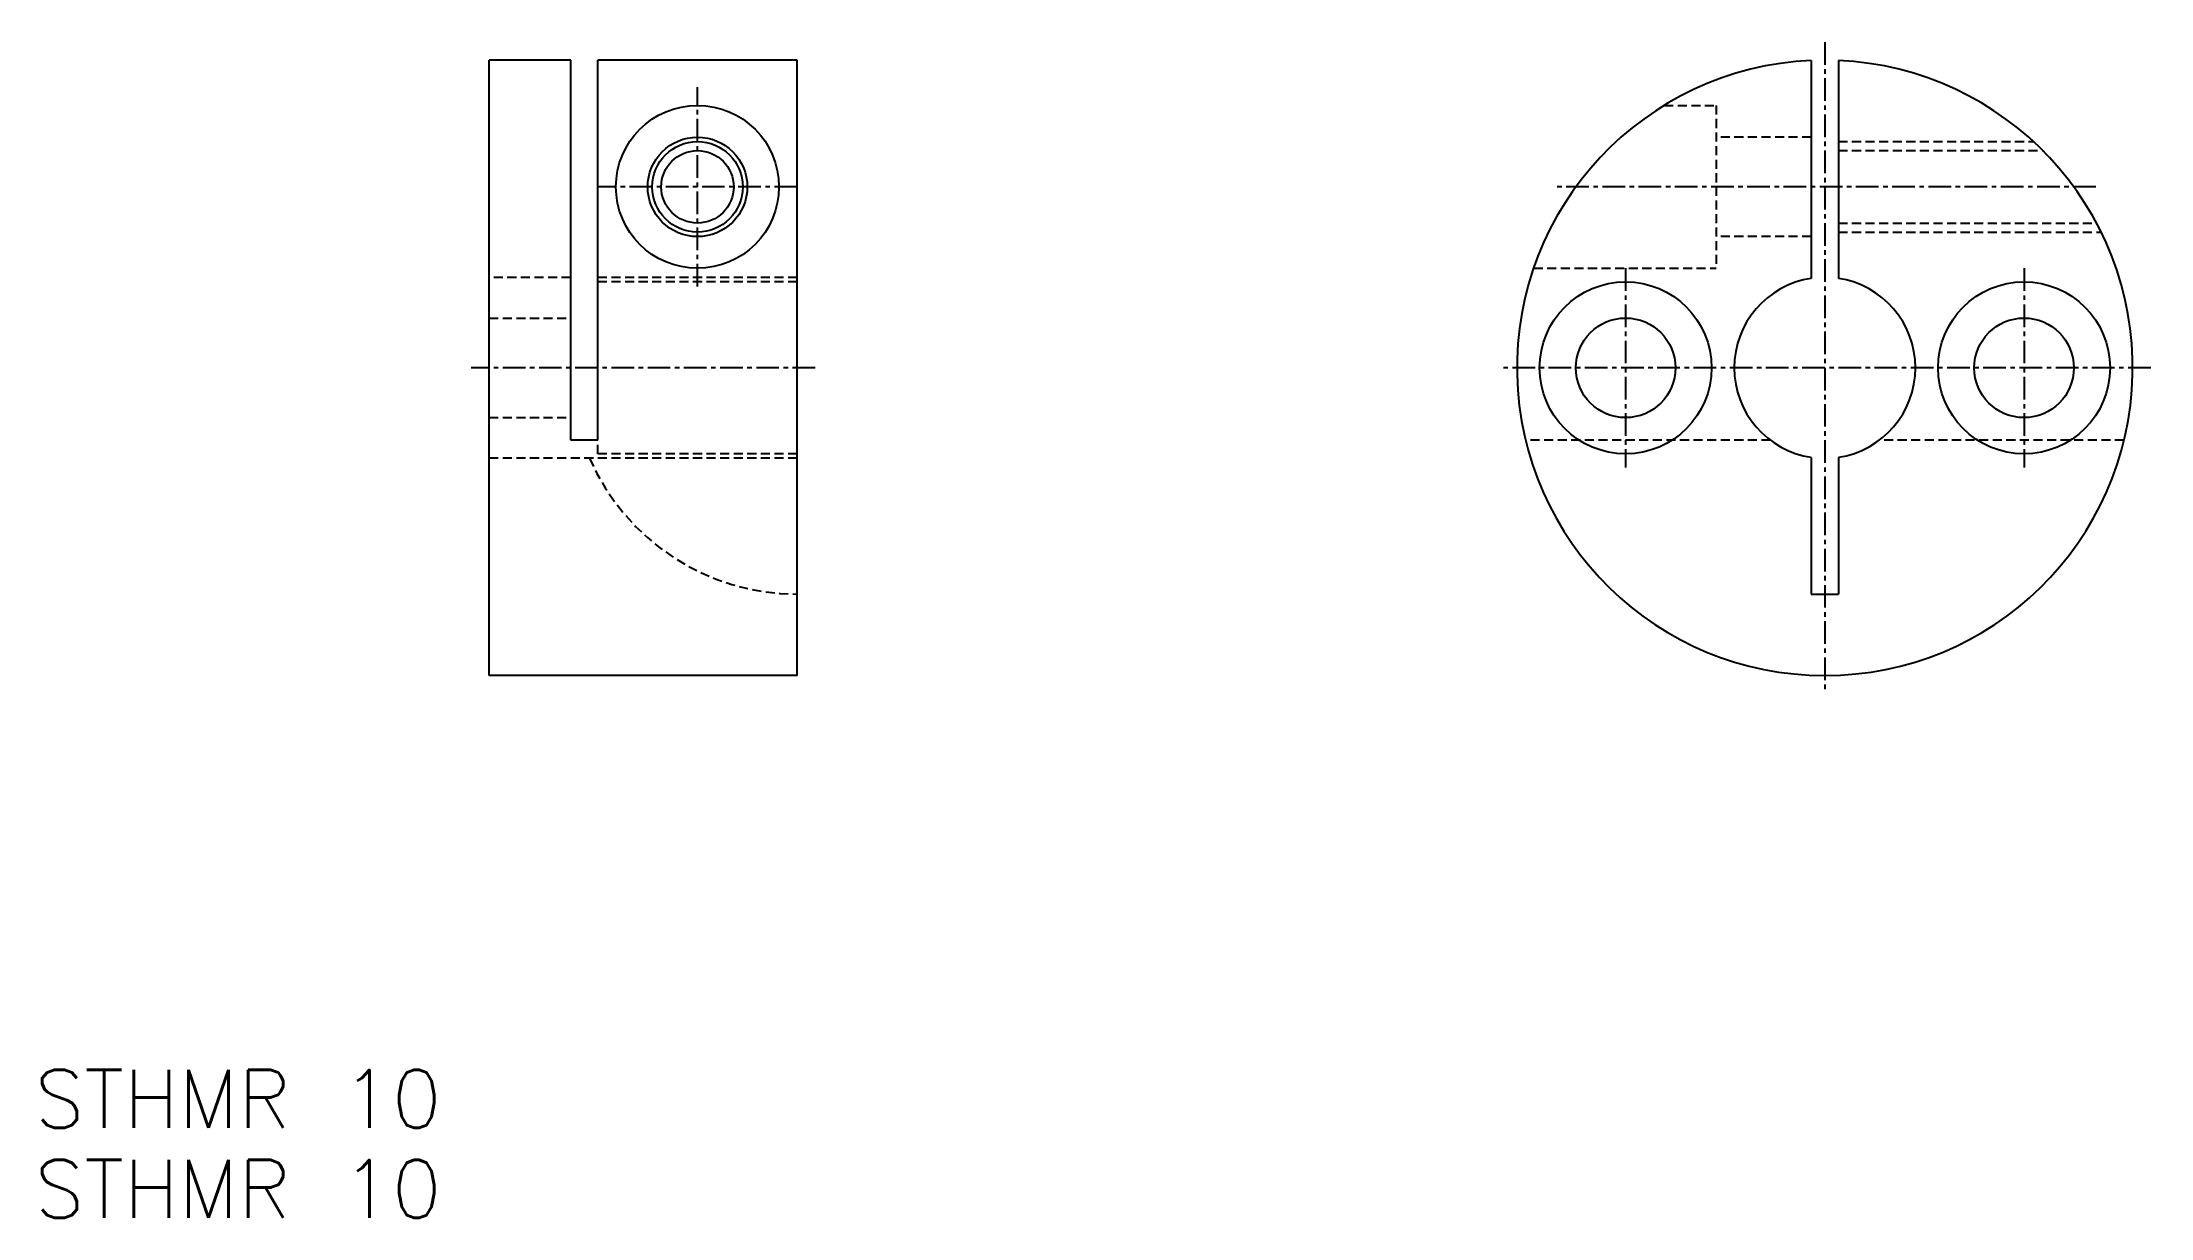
# Model space of a CAD drawing. Extents: x 105 to 222, y -160 to -95.
import ezdxf

# ---------------------------------------------------------------- set-up
doc = ezdxf.new("R2010")
doc.units = 0
doc.linetypes.add('CENTER', pattern=[2, 1.25, -0.25, 0.25, -0.25])
doc.linetypes.add('DASHED', pattern=[0.75, 0.5, -0.25])
doc.layers.get('0').update_dxf_attribs({"linetype": 'CONTINUOUS'})
doc.layers.add('CENTER', color=1, linetype='CENTER')
doc.styles.get("Standard").update_dxf_attribs({"font": 'txt.shx', "bigfont": 'bigfont.shx'})

msp = doc.modelspace()

# ---------------------------------------------------------------- linework, layer by layer
at = {"color": 7, "linetype": 'CONTINUOUS'}
for p, q in [((129.98, -129.81), (129.98, -95.81)), ((134.48, -95.81), (129.98, -95.81)), ((134.48, -116.81), (134.48, -95.81)), ((146.98, -95.81), (135.98, -95.81)), ((135.98, -116.81), (135.98, -95.81)), ((146.98, -129.81), (146.98, -95.81)), ((202.98, -95.83), (202.98, -107.87)), ((204.48, -95.83), (204.48, -107.87)), ((135.98, -116.81), (134.48, -116.81)), ((202.98, -117.76), (202.98, -125.31)), ((204.48, -117.76), (204.48, -125.31)), ((202.98, -125.31), (204.48, -125.31)), ((146.98, -129.81), (129.98, -129.81))]:
    msp.add_line(p, q, dxfattribs=at)
at = {"color": 3, "linetype": 'DASHED'}
for p, q in [((194.86, -98.31), (197.73, -98.31)), ((197.73, -98.31), (197.73, -107.31)), ((202.98, -100.06), (197.73, -100.06)), ((204.48, -100.31), (215.25, -100.31)), ((204.48, -100.81), (215.77, -100.81)), ((202.98, -105.56), (197.73, -105.56)), ((204.48, -104.81), (218.73, -104.81)), ((204.48, -105.31), (218.99, -105.31)), ((134.48, -107.81), (129.98, -107.81)), ((146.98, -107.81), (135.98, -107.81)), ((146.98, -108.06), (135.98, -108.06)), ((187.65, -107.31), (197.73, -107.31)), ((129.98, -110.06), (134.48, -110.06)), ((129.98, -115.56), (134.48, -115.56)), ((135.98, -117.56), (135.98, -116.81)), ((146.98, -117.56), (135.98, -117.56)), ((200.73, -116.81), (187.21, -116.81)), ((220.25, -116.81), (206.73, -116.81)), ((146.98, -117.81), (129.98, -117.81))]:
    msp.add_line(p, q, dxfattribs=at)
at = {"color": 7, "linetype": 'CONTINUOUS'}
for centre, radius in [((141.48, -102.81), 4.5), ((141.48, -102.81), 2.75), ((141.48, -102.81), 2), ((192.73, -112.81), 4.75), ((214.73, -112.81), 4.75), ((192.73, -112.81), 2.75), ((214.73, -112.81), 2.75)]:
    msp.add_circle(centre, radius, dxfattribs=at)
at = {"color": 3, "linetype": 'CONTINUOUS'}
msp.add_circle((141.48, -102.81), 2.5, dxfattribs=at)
at = {"color": 7, "linetype": 'CONTINUOUS'}
for radius, start, end in [(17, 92.5286, 87.4714), (5, 98.6269, 261.3731), (5, 278.6269, 81.3731)]:
    msp.add_arc((203.73, -112.81), radius, start, end, dxfattribs=at)
at = {"color": 3, "linetype": 'DASHED'}
msp.add_arc((146.98, -112.81), 12.5, 203.5782, 270, dxfattribs=at)
at = {"layer": 'CENTER', "color": 1, "linetype": 'CENTER'}
for p, q in [((203.73, -94.81), (203.73, -130.81)), ((141.48, -108.31), (141.48, -97.31)), ((146.98, -102.81), (135.98, -102.81)), ((218.7, -102.81), (188.76, -102.81)), ((192.73, -107.31), (192.73, -118.31)), ((214.73, -107.31), (214.73, -118.31)), ((147.98, -112.81), (128.98, -112.81)), ((221.73, -112.81), (185.73, -112.81))]:
    msp.add_line(p, q, dxfattribs=at)

# ---------------------------------------------------------------- texts
at = {"color": 7, "linetype": 'CONTINUOUS'}
for p in [(104.88, -154.8), (104.88, -159.78)]:
    msp.add_text('STHMR 10', height=3.2, dxfattribs=at).set_placement(p)

doc.saveas('drawing.dxf')
